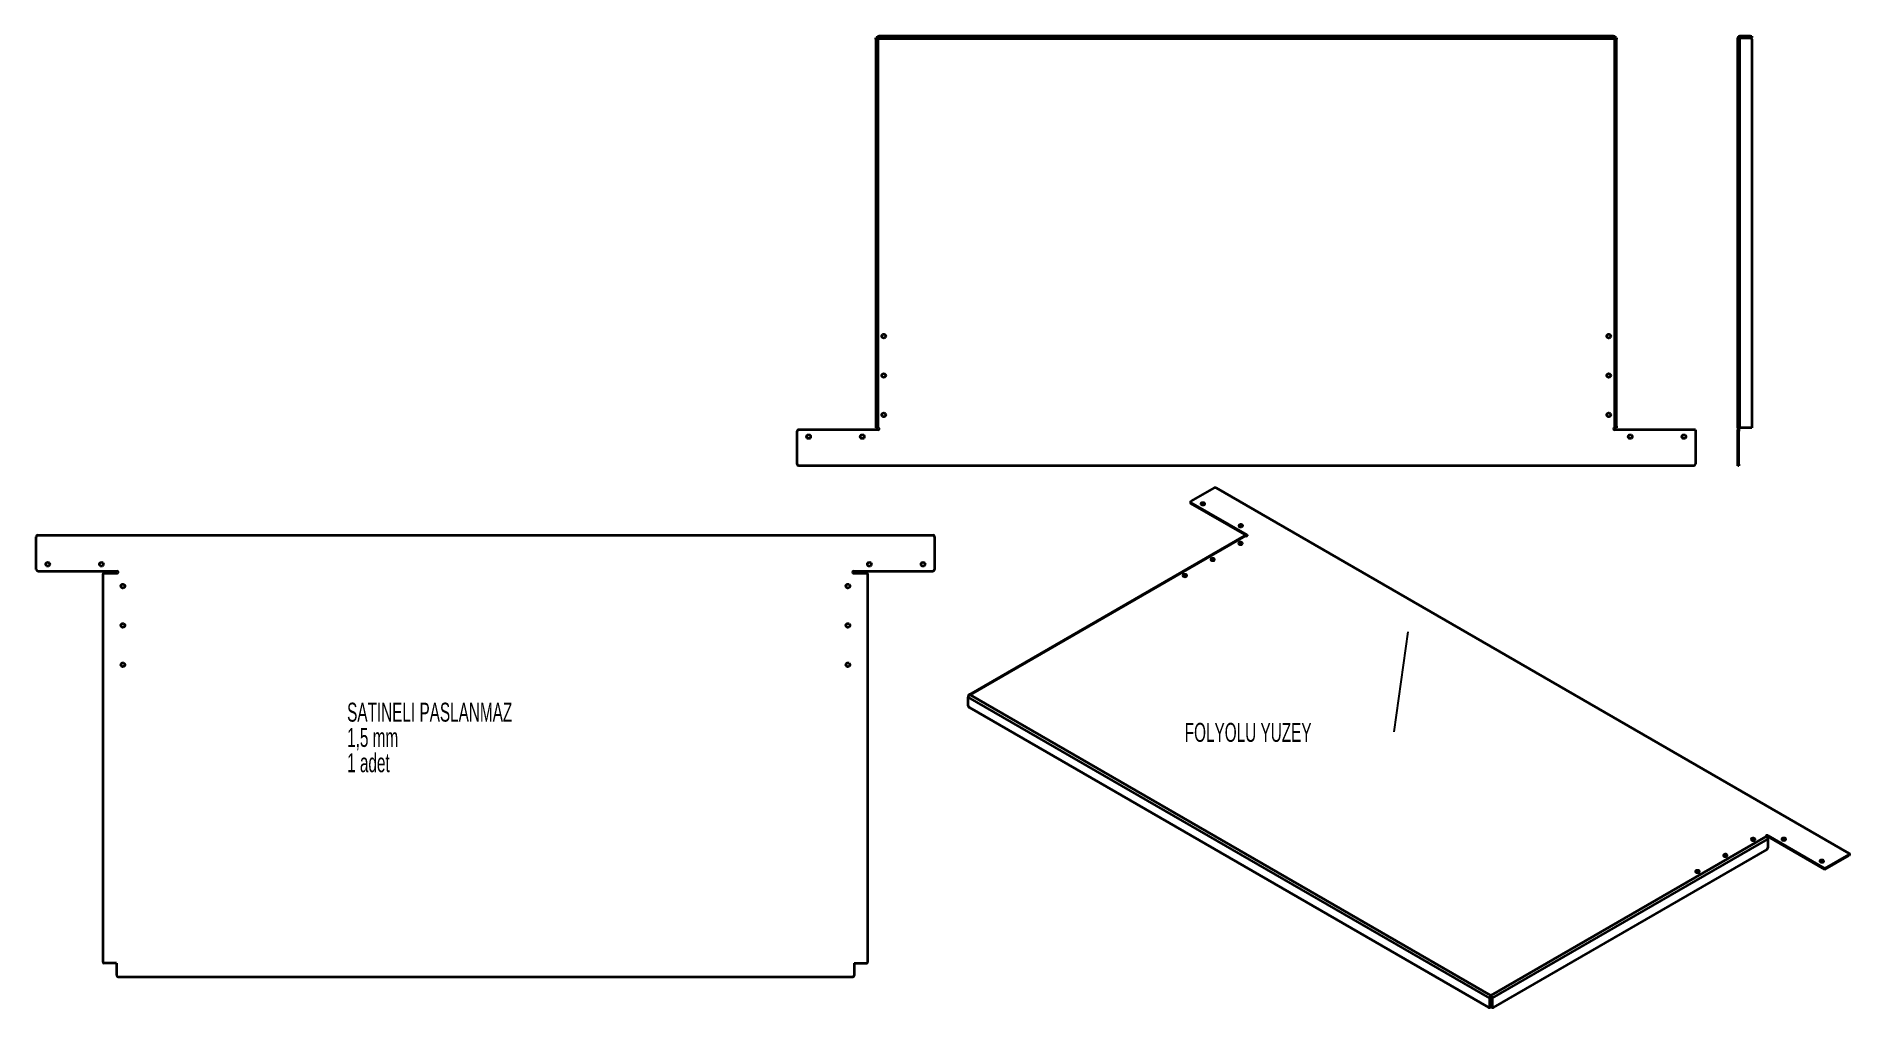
# Model space of a CAD drawing. Header units: millimetres. Extents: x -482 to 2052, y -707 to 650.
import ezdxf

# ---------------------------------------------------------------- set-up
doc = ezdxf.new("R2010")
doc.units = ezdxf.units.MM
doc.styles.add('SLDTEXTSTYLE0', font='TXT', dxfattribs={"width": 0.605})
doc.dimstyles.new('SLDDIMSTYLE0', dxfattribs={"dimtxt": 0.18, "dimasz": 0.7, "dimexe": 0, "dimexo": 0.0625, "dimgap": 0, "dimtad": 0, "dimtih": 1, "dimtoh": 1, "dimdec": 0, "dimrnd": 1e-09, "dimzin": 0, "dimdsep": 46, "dimtxsty": 'Standard', "dimblk1": 'DOT', "dimblk2": 'DOT', "dimsah": 1, "dimcen": 0.09, "dimadec": 0, "dimazin": 0, "dimtfac": 0.7, "dimtdec": 0, "dimtofl": 0, "dimtmove": 0, "dimatfit": 3, "dimldrblk": 'DOT', "dimfxl": 1, "dimfrac": 2, "dimtolj": 1, "dimtzin": 0, "dimarcsym": 0})

# ---------------------------------------------------------------- blocks, each defined once
blk = doc.blocks.new('SW_NOTE_0')
at = {"color": 0, "linetype": 'Continuous', "lineweight": 0, "insert": (-292.4, 12.7), "char_height": 26.458, "attachment_point": 1, "style": 'SLDTEXTSTYLE0'}
blk.add_mtext('FOLYOLU YUZEY', dxfattribs=at)
blk = doc.blocks.new('_Dot')
at = {"color": 0, "linetype": 'ByBlock', "lineweight": -2}
blk.add_line((-0.5, 0), (-1, 0), dxfattribs=at)
at = {"color": 0, "linetype": 'ByBlock', "const_width": 0.5}
blk.add_lwpolyline([(-0.25, 0, 1), (0.25, 0, 1)], format="xyb", close=True, dxfattribs=at)

msp = doc.modelspace()

# ---------------------------------------------------------------- linework, layer by layer
at = {"color": 7, "linetype": 'Continuous', "lineweight": 35}
for p, q in [((691.3, 646.3), (691.3, 648.3)), ((691.3, 648.3), (692.8, 648.3)), ((692.8, 646.3), (691.3, 646.3)), ((691.3, 646.3), (691.3, 103.5)), ((692.8, 648.3), (692.8, 646.3)), ((692.8, 646.3), (692.8, 103.5)), ((693.5, 649), (693.5, 650.5)), ((693.5, 650.5), (695.5, 650.5)), ((695.5, 649), (693.5, 649)), ((694.3, 647.5), (1723.3, 647.5)), ((694.3, 103.5), (694.3, 647.5)), ((695.5, 650.5), (695.5, 649)), ((1722.1, 650.5), (695.5, 650.5)), ((1722.1, 649), (695.5, 649)), ((1722.1, 649), (1722.1, 650.5)), ((1722.1, 650.5), (1724.1, 650.5)), ((1724.1, 649), (1722.1, 649)), ((1723.3, 647.5), (1723.3, 103.5)), ((1724.1, 650.5), (1724.1, 649)), ((1724.8, 648.3), (1726.3, 648.3)), ((1724.8, 646.3), (1724.8, 648.3)), ((1726.3, 646.3), (1724.8, 646.3)), ((1724.8, 105.5), (1724.8, 646.3)), ((1726.3, 648.3), (1726.3, 646.3)), ((1726.3, 105.5), (1726.3, 646.3)), ((1895.4, 103.5), (1895.4, 647.5)), ((1898.4, 650.5), (1898.4, 649)), ((1913.4, 650.5), (1898.4, 650.5)), ((1898.4, 649), (1913.4, 649)), ((1898.4, 103.5), (1898.4, 648.3)), ((1898.4, 648.3), (1913.4, 648.3)), ((1913.4, 649), (1913.4, 650.5)), ((1913.4, 650.5), (1915.4, 650.5)), ((1915.4, 649), (1913.4, 649)), ((1915.4, 650.5), (1915.4, 649)), ((1915.4, 646.3), (1915.4, 103.5)), ((691.3, 103.5), (692.8, 103.5)), ((692.8, 103.5), (694.3, 103.5)), ((1723.3, 103.5), (1724.8, 103.5)), ((1724.8, 105.5), (1726.3, 105.5)), ((1724.8, 103.5), (1724.8, 105.5)), ((1726.3, 103.5), (1724.8, 103.5)), ((1726.3, 105.5), (1726.3, 103.5)), ((1898.4, 103.5), (1895.4, 103.5)), ((1895.4, 103.5), (1895.4, 100.5)), ((1896.9, 103.5), (1896.9, 100.5)), ((1915.4, 103.5), (1898.4, 103.5)), ((581.3, 52.5), (581.3, 98.5)), ((694.3, 100.5), (583.3, 100.5)), ((1836.3, 100.5), (1723.3, 100.5)), ((1836.3, 100.5), (1836.3, 52.5)), ((1895.4, 100.5), (1896.9, 100.5)), ((1895.4, 98.5), (1895.4, 100.5)), ((1896.9, 98.5), (1895.4, 98.5)), ((1895.4, 52.5), (1895.4, 98.5)), ((1896.9, 100.5), (1896.9, 98.5)), ((1896.9, 52.5), (1896.9, 98.5)), ((1895.4, 52.5), (1896.9, 52.5)), ((1895.4, 50.5), (1895.4, 52.5)), ((1896.9, 52.5), (1896.9, 50.5)), ((1834.3, 50.5), (583.3, 50.5)), ((1896.9, 50.5), (1895.4, 50.5)), ((1164, 19.4), (1131.4, 0.7)), ((2051.4, -491.2), (1166.8, 19.4)), ((1130.8, -0.2), (1130.8, -1.4)), ((1209.9, -46.3), (1131.4, -1)), ((1131.4, -1), (1131.4, -2.2)), ((1209.9, -47.5), (1131.4, -2.2)), ((-481.8, -94.7), (-481.8, -48.7)), ((-479.8, -46.7), (771.2, -46.7)), ((773.2, -48.7), (773.2, -94.7)), ((1206.3, -47.4), (821.4, -269.6)), ((1207.8, -47.5), (823.1, -269.6)), ((1209.9, -47.5), (1209.9, -46.3)), ((-479.8, -96.7), (-368.8, -96.7)), ((-386.8, -99.7), (-368.8, -99.7)), ((660.2, -96.7), (771.2, -96.7)), ((660.2, -99.7), (678.2, -99.7)), ((-388.8, -101.7), (-388.8, -642.5)), ((680.2, -642.5), (680.2, -101.7)), ((820.4, -271.1), (821, -271.5)), ((820.4, -271.1), (820.4, -272.9)), ((1549.2, -693.6), (820.4, -272.9)), ((820.4, -285.2), (820.4, -272.9)), ((823.1, -269.6), (1550.7, -689.6)), ((1547.8, -706.7), (821.9, -287.6)), ((1550.7, -689.6), (1935.4, -467.6)), ((1552.3, -693.6), (1937.5, -471.2)), ((2017.4, -512.5), (1937.5, -466.3)), ((1937.5, -467.6), (1937.5, -466.3)), ((2017.4, -513.7), (1937.5, -467.6)), ((1937.5, -471.2), (1937.5, -483.5)), ((1936.1, -485.9), (1553.7, -706.7)), ((2017.4, -512.5), (2051.4, -492.9)), ((2017.4, -513.7), (2051.4, -494.1)), ((2051.4, -494.1), (2051.4, -492.9)), ((2052, -493.3), (2052, -492.1)), ((2017.4, -513.7), (2017.4, -512.5)), ((-369.6, -644.5), (-386.8, -644.5)), ((-369.6, -644.5), (-369.6, -661.7)), ((661, -644.5), (661, -661.7)), ((661, -644.5), (678.2, -644.5)), ((-367.6, -663.7), (659, -663.7)), ((1548.8, -706.8), (1549.8, -706.2)), ((1549.2, -693.6), (1550.2, -693)), ((1549.2, -705.9), (1549.2, -693.6)), ((1549.2, -705.9), (1550.2, -705.3)), ((1550.2, -693), (1550.2, -705.3)), ((1550.7, -690.8), (1550.7, -689.6)), ((1552.3, -693.6), (1551.2, -693)), ((1551.2, -693), (1551.2, -705.3)), ((1551.2, -705.3), (1552.3, -705.9)), ((1551.7, -706.2), (1552.7, -706.8)), ((1552.3, -693.6), (1552.3, -705.9))]:
    msp.add_line(p, q, dxfattribs=at)
at = {"color": 7, "linetype": 'Continuous', "lineweight": 35, "flags": 128}
for points in [[(1146.1, -3.9), (1146.9, -4.3), (1147.9, -4.4), (1148.9, -4.3), (1149.8, -4), (1150.4, -3.6), (1150.8, -3), (1150.7, -2.5), (1150.3, -1.9), (1149.6, -1.5), (1148.7, -1.3), (1147.7, -1.2), (1146.7, -1.4), (1145.9, -1.8), (1145.4, -2.3), (1145.3, -2.9), (1145.5, -3.5), (1146.1, -3.9)], [(1199.1, -34.6), (1200, -34.9), (1201, -35), (1202, -34.9), (1202.8, -34.7), (1203.5, -34.2), (1203.8, -33.7), (1203.8, -33.1), (1203.3, -32.5), (1202.6, -32.1), (1201.7, -31.9), (1200.7, -31.9), (1199.7, -32), (1199, -32.4), (1198.5, -32.9), (1198.3, -33.5), (1198.6, -34.1), (1199.1, -34.6)], [(1207.8, -47.5), (1208.3, -47.7), (1208.9, -47.8), (1209.4, -47.7), (1209.9, -47.5), (1210.2, -47.2), (1210.4, -46.9), (1210.2, -46.6), (1209.9, -46.3)], [(1198.8, -59.3), (1199.6, -59.6), (1200.6, -59.7), (1201.6, -59.6), (1202.5, -59.4), (1203.1, -58.9), (1203.4, -58.3), (1203.4, -57.8), (1203, -57.2), (1202.3, -56.8), (1201.4, -56.6), (1200.3, -56.6), (1199.4, -56.7), (1198.6, -57.1), (1198.1, -57.6), (1198, -58.2), (1198.2, -58.8), (1198.8, -59.3)], [(1159.9, -81.7), (1160.7, -82), (1161.7, -82.2), (1162.7, -82.1), (1163.6, -81.8), (1164.2, -81.4), (1164.6, -80.8), (1164.5, -80.2), (1164.1, -79.7), (1163.4, -79.3), (1162.5, -79), (1161.5, -79), (1160.5, -79.2), (1159.7, -79.6), (1159.2, -80.1), (1159.1, -80.7), (1159.3, -81.2), (1159.9, -81.7)], [(1121, -104.2), (1121.8, -104.5), (1122.8, -104.6), (1123.8, -104.5), (1124.7, -104.3), (1125.3, -103.8), (1125.7, -103.3), (1125.6, -102.7), (1125.2, -102.1), (1124.5, -101.7), (1123.6, -101.5), (1122.6, -101.5), (1121.6, -101.6), (1120.8, -102), (1120.3, -102.5), (1120.2, -103.1), (1120.4, -103.7), (1121, -104.2)], [(1915.1, -472.8), (1915.9, -473.1), (1916.9, -473.2), (1917.9, -473.1), (1918.8, -472.9), (1919.4, -472.4), (1919.7, -471.9), (1919.7, -471.3), (1919.3, -470.7), (1918.6, -470.3), (1917.7, -470.1), (1916.6, -470.1), (1915.7, -470.3), (1914.9, -470.6), (1914.4, -471.1), (1914.3, -471.7), (1914.5, -472.3), (1915.1, -472.8)], [(1937.5, -466.3), (1937, -466.1), (1936.5, -466.1), (1935.9, -466.1), (1935.4, -466.3), (1935.1, -466.6), (1935, -466.9), (1935.1, -467.3), (1935.4, -467.6)], [(1957.9, -472.6), (1958.7, -472.9), (1959.7, -473), (1960.7, -472.9), (1961.6, -472.7), (1962.2, -472.2), (1962.5, -471.7), (1962.5, -471.1), (1962.1, -470.5), (1961.4, -470.1), (1960.4, -469.9), (1959.4, -469.9), (1958.5, -470.1), (1957.7, -470.4), (1957.2, -470.9), (1957.1, -471.5), (1957.3, -472.1), (1957.9, -472.6)], [(1876.2, -495.2), (1877, -495.5), (1878, -495.7), (1879, -495.6), (1879.9, -495.3), (1880.5, -494.9), (1880.9, -494.3), (1880.8, -493.7), (1880.4, -493.2), (1879.7, -492.8), (1878.8, -492.5), (1877.8, -492.5), (1876.8, -492.7), (1876, -493.1), (1875.5, -493.6), (1875.4, -494.2), (1875.6, -494.7), (1876.2, -495.2)], [(2010.9, -503.2), (2011.7, -503.5), (2012.7, -503.6), (2013.7, -503.6), (2014.6, -503.3), (2015.2, -502.8), (2015.6, -502.3), (2015.5, -501.7), (2015.1, -501.2), (2014.4, -500.7), (2013.5, -500.5), (2012.5, -500.5), (2011.5, -500.7), (2010.7, -501), (2010.2, -501.5), (2010.1, -502.1), (2010.3, -502.7), (2010.9, -503.2)], [(1837.3, -517.7), (1838.1, -518), (1839.1, -518.1), (1840.1, -518), (1841, -517.8), (1841.6, -517.3), (1842, -516.8), (1841.9, -516.2), (1841.5, -515.6), (1840.8, -515.2), (1839.9, -515), (1838.9, -515), (1837.9, -515.2), (1837.1, -515.5), (1836.6, -516), (1836.5, -516.6), (1836.7, -517.2), (1837.3, -517.7)]]:
    msp.add_lwpolyline(points, dxfattribs=at)
at = {"color": 7, "linetype": 'Continuous', "lineweight": 35}
for centre in [(702.3, 231.5), (1715.3, 231.5), (702.3, 176.5), (1715.3, 176.5), (702.3, 121.5), (1715.3, 121.5), (597.3, 91), (672.3, 91), (1745.3, 91), (1820.3, 91), (-465.8, -87.2), (-390.8, -87.2), (682.2, -87.2), (757.2, -87.2), (-360.8, -117.7), (652.2, -117.7), (-360.8, -172.7), (652.2, -172.7), (-360.8, -227.7), (652.2, -227.7)]:
    msp.add_circle(centre, 2.75, dxfattribs=at)
for centre, radius, start, end in [((1913.4, 646.3), 2, 0, 90), ((694.3, 102), 1.5, 270, 90), ((1723.3, 102), 1.5, 90, 270), ((583.3, 98.5), 2, 90, 180), ((583.3, 52.5), 2, 180, 270), ((1834.3, 52.5), 2, 270, 0), ((1131.7, -0.2), 0.873, 110.7834, 249.2166), ((1165.4, 16.7), 3.07, 62.6097, 117.3903), ((1131.8, -1.3), 1.01, 185.6948, 245.6253), ((1148, -6), 3.58, 44.8531, 135.1469), ((-479.8, -48.7), 2, 90, 180), ((771.2, -48.7), 2, 0, 90), ((1201.1, -36.6), 3.58, 44.8531, 135.1469), ((1206.9, -48.7), 1.51, 54.3824, 114.3071), ((1200.7, -61.3), 3.58, 44.8531, 135.1469), ((-479.8, -94.7), 2, 180, 270), ((-386.8, -101.7), 2, 90, 180), ((-368.8, -98.2), 1.5, 270, 90), ((660.2, -98.2), 1.5, 90, 270), ((678.2, -101.7), 2, 0, 90), ((771.2, -94.7), 2, 270, 0), ((1161.8, -83.7), 3.58, 44.8531, 135.1469), ((1122.9, -106.2), 3.58, 44.8531, 135.1469), ((823.5, -285), 3.07, 182.6055, 237.3945), ((1917, -474.8), 3.58, 44.8531, 135.1469), ((1936.5, -469.6), 2.31, 62.61, 117.3846), ((1932.9, -471.4), 4.61, 2.6055, 57.3945), ((1959.8, -474.6), 3.58, 44.8531, 135.1469), ((1878.1, -497.2), 3.58, 44.8531, 135.1469), ((1934.5, -483.3), 3.07, 302.6055, 357.3945), ((2012.8, -505.2), 3.58, 44.8531, 135.1469), ((2051.1, -492.1), 0.873, 290.7834, 69.2166), ((2051, -493.2), 1.01, 294.3747, 354.3052), ((1839.2, -519.7), 3.58, 44.8531, 135.1469), ((-386.8, -642.5), 2, 180, 270), ((678.2, -642.5), 2, 270, 0), ((-367.6, -661.7), 2, 180, 270), ((659, -661.7), 2, 270, 0), ((1548.3, -706), 0.873, 230.7967, 9.214), ((1549.3, -705.4), 0.959, 304.0564, 7.2558), ((1552.2, -705.4), 0.986, 173.7012, 234.9867), ((1553.2, -706), 0.873, 170.786, 309.2033)]:
    msp.add_arc(centre, radius, start, end, dxfattribs=at)
for points, knots in [([(694.3, 647.5), (694.1, 647.6), (693.9, 647.6), (693.6, 647.7), (693.5, 647.8), (693.3, 647.8), (693.3, 647.9), (693.1, 647.9), (693.1, 648), (693, 648), (692.9, 648.1), (692.8, 648.2), (692.8, 648.2), (692.8, 648.3)], [0, 0, 0, 0, 0.25, 0.25, 0.375, 0.375, 0.5, 0.5, 0.625, 0.625, 0.75, 0.75, 1, 1, 1, 1]), ([(693.5, 649), (693.5, 649), (693.6, 649), (693.7, 648.8), (693.7, 648.8), (693.8, 648.7), (693.8, 648.6), (693.9, 648.5), (693.9, 648.4), (694, 648.2), (694, 648.2), (694.1, 647.9), (694.2, 647.7), (694.3, 647.5)], [0, 0, 0, 0, 0.25, 0.25, 0.375, 0.375, 0.5, 0.5, 0.625, 0.625, 0.75, 0.75, 1, 1, 1, 1]), ([(1723.3, 647.5), (1723.3, 647.7), (1723.4, 647.9), (1723.5, 648.2), (1723.5, 648.2), (1723.6, 648.4), (1723.6, 648.5), (1723.7, 648.6), (1723.7, 648.7), (1723.8, 648.8), (1723.8, 648.8), (1723.9, 649), (1724, 649), (1724.1, 649)], [0, 0, 0, 0, 0.25, 0.25, 0.375, 0.375, 0.5, 0.5, 0.625, 0.625, 0.75, 0.75, 1, 1, 1, 1]), ([(1724.8, 648.3), (1724.8, 648.2), (1724.7, 648.2), (1724.6, 648.1), (1724.6, 648), (1724.5, 648), (1724.4, 647.9), (1724.3, 647.9), (1724.2, 647.8), (1724, 647.8), (1723.9, 647.7), (1723.7, 647.6), (1723.5, 647.6), (1723.3, 647.5)], [0, 0, 0, 0, 0.25, 0.25, 0.375, 0.375, 0.5, 0.5, 0.625, 0.625, 0.75, 0.75, 1, 1, 1, 1]), ([(1898.4, 650.5), (1898.2, 650.5), (1898, 650.5), (1897.6, 650.4), (1897.4, 650.3), (1897.1, 650.2), (1896.9, 650.1), (1896.6, 649.9), (1896.4, 649.8), (1896.1, 649.5), (1896, 649.3), (1895.8, 649), (1895.7, 648.8), (1895.5, 648.3), (1895.4, 647.9), (1895.4, 647.5)], [0, 0, 0, 0, 0.125, 0.125, 0.25, 0.25, 0.375, 0.375, 0.5, 0.5, 0.625, 0.625, 0.75, 0.75, 1, 1, 1, 1]), ([(1895.4, 647.5), (1895.4, 647.5), (1895.4, 647.6), (1895.5, 647.6), (1895.6, 647.7), (1895.7, 647.7), (1895.8, 647.8), (1896, 647.8), (1896.1, 647.9), (1896.4, 647.9), (1896.6, 648), (1896.9, 648), (1897.1, 648.1), (1897.6, 648.2), (1898, 648.2), (1898.4, 648.3)], [0, 0, 0, 0, 0.125, 0.125, 0.25, 0.25, 0.375, 0.375, 0.5, 0.5, 0.625, 0.625, 0.75, 0.75, 1, 1, 1, 1]), ([(1898.4, 649), (1898.2, 649), (1897.9, 648.9), (1897.4, 648.7), (1897.1, 648.3), (1897, 648.1), (1897, 648)], [0, 0, 0, 0, 0.299115, 0.59823, 0.897245, 1, 1, 1, 1]), ([(823.1, -269.6), (823, -269.5), (822.8, -269.5), (822.5, -269.4), (822.3, -269.4), (822, -269.4), (821.9, -269.4), (821.6, -269.5), (821.5, -269.5), (821.2, -269.7), (821.1, -269.7), (820.9, -270), (820.8, -270.1), (820.6, -270.5), (820.5, -270.8), (820.4, -271.1)], [0, 0, 0, 0, 0.125, 0.125, 0.25, 0.25, 0.375, 0.375, 0.5, 0.5, 0.625, 0.625, 0.75, 0.75, 1, 1, 1, 1]), ([(820.4, -272.9), (820.5, -272.8), (820.5, -272.6), (820.6, -272.3), (820.7, -272.1), (820.8, -271.8), (820.9, -271.7), (821.1, -271.3), (821.2, -271.2), (821.5, -270.8), (821.6, -270.7), (821.9, -270.4), (822, -270.3), (822.5, -269.9), (822.8, -269.7), (823.1, -269.6)], [0, 0, 0, 0, 0.125, 0.125, 0.25, 0.25, 0.375, 0.375, 0.5, 0.5, 0.625, 0.625, 0.75, 0.75, 1, 1, 1, 1]), ([(1550.7, -689.6), (1550.6, -689.7), (1550.5, -689.8), (1550.3, -690.1), (1550.2, -690.2), (1550, -690.5), (1549.9, -690.7), (1549.7, -691), (1549.6, -691.2), (1549.4, -691.5), (1549.4, -691.7), (1549.3, -692.1), (1549.2, -692.3), (1549.1, -692.9), (1549.1, -693.3), (1549.2, -693.6)], [0, 0, 0, 0, 0.125, 0.125, 0.25, 0.25, 0.375, 0.375, 0.5, 0.5, 0.625, 0.625, 0.75, 0.75, 1, 1, 1, 1]), ([(1550.7, -690.8), (1550.7, -691), (1550.6, -691.1), (1550.4, -691.3), (1550.4, -691.4), (1550.3, -691.6), (1550.3, -691.7), (1550.2, -691.9), (1550.2, -692), (1550.2, -692.2), (1550.2, -692.3), (1550.2, -692.6), (1550.2, -692.8), (1550.2, -693)], [0, 0, 0, 0, 0.25, 0.25, 0.375, 0.375, 0.5, 0.5, 0.625, 0.625, 0.75, 0.75, 1, 1, 1, 1]), ([(1552.3, -693.6), (1552.3, -693.4), (1552.3, -693.3), (1552.3, -692.9), (1552.3, -692.7), (1552.3, -692.3), (1552.2, -692.1), (1552.1, -691.7), (1552, -691.6), (1551.9, -691.2), (1551.8, -691), (1551.6, -690.7), (1551.5, -690.5), (1551.2, -690.1), (1551, -689.8), (1550.7, -689.6)], [0, 0, 0, 0, 0.125, 0.125, 0.25, 0.25, 0.375, 0.375, 0.5, 0.5, 0.625, 0.625, 0.75, 0.75, 1, 1, 1, 1]), ([(1551.2, -693), (1551.3, -692.8), (1551.3, -692.6), (1551.3, -692.3), (1551.3, -692.2), (1551.3, -692), (1551.2, -691.9), (1551.2, -691.7), (1551.2, -691.6), (1551.1, -691.4), (1551, -691.3), (1550.9, -691.1), (1550.8, -691), (1550.7, -690.8)], [0, 0, 0, 0, 0.25, 0.25, 0.375, 0.375, 0.5, 0.5, 0.625, 0.625, 0.75, 0.75, 1, 1, 1, 1])]:
    msp.add_open_spline(points, degree=3, knots=knots, dxfattribs=at)

# ---------------------------------------------------------------- block references
at = {"color": 7, "linetype": 'Continuous', "lineweight": 0}
msp.add_blockref('SW_NOTE_0', (1415.2, -321.6), dxfattribs=at)

# ---------------------------------------------------------------- texts
at = {"color": 7, "linetype": 'Continuous', "lineweight": 0, "attachment_point": 1, "style": 'SLDTEXTSTYLE0'}
for s, insert, char_height in [('SATINELI PASLANMAZ', (-47.5, -280.7), 26.458), ('1,5 mm', (-47.5, -316), 26.46), ('1 adet', (-47.5, -351.3), 26.46)]:
    msp.add_mtext(s, dxfattribs=dict(at, insert=insert, char_height=char_height))

# ---------------------------------------------------------------- leaders
at = {"color": 7, "linetype": 'Continuous', "lineweight": 0}
msp.add_leader([(1434.6, -181.6), (1415.2, -321.6)], dimstyle='SLDDIMSTYLE0', dxfattribs=at)

doc.saveas('drawing.dxf')
